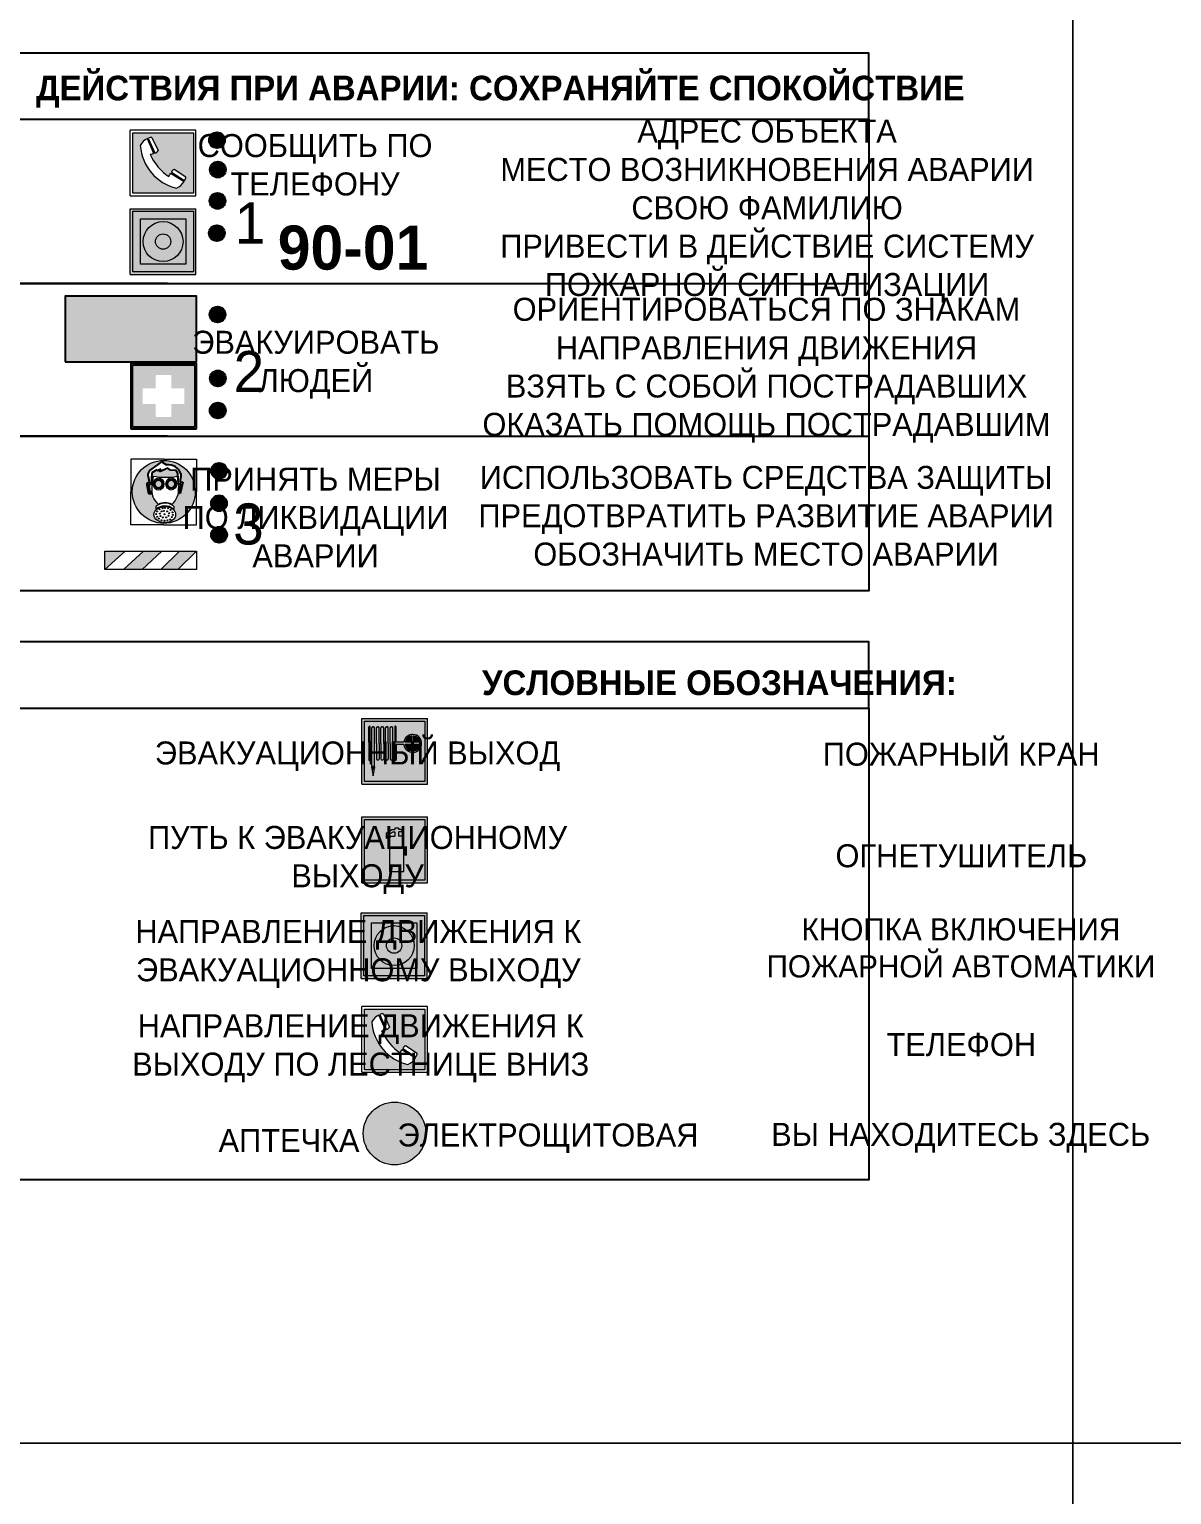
# Model space of a CAD drawing. Header units: millimetres. Extents: x 13810 to 67229, y 12374 to 21950.
# Drawn here: x 23410 to 23549, y 14934.4 to 15112.7 of the extents above; entities that cross this region are included whole.
import ezdxf

# ---------------------------------------------------------------- set-up
doc = ezdxf.new("R2010")
doc.units = ezdxf.units.MM
doc.styles.add('обычный', font='arial.ttf')

# ---------------------------------------------------------------- blocks, each defined once
blk = doc.blocks.new('A$C38D26F80')
h = blk.add_hatch(color=5)
h.dxf.hatch_style = 1
h.paths.add_polyline_path([(-8.77, -4.48, 1), (-0.19, -4.48, 1)])
h.paths.add_polyline_path([(-6.75, -3.58), (-6.75, -3.31), (-6.62, -3.22), (-6.5, -3.22), (-6.42, -3.3), (-6.39, -3.28), (-6.59, -2.23), (-6.59, -2.01), (-6.38, -1.58), (-4.76, -0.4), (-4.13, -0.79, -0.362848), (-2.1, -2.1, -0.201049), (-2.17, -2.48, 0.085434), (-2.26, -3.13), (-1.9, -3.16), (-2.25, -4.7), (-2.4, -4.59), (-2.43, -4.34), (-2.36, -4.34), (-2.14, -3.34), (-2.47, -3.42), (-2.58, -1.95), (-2.77, -1.58), (-3.58, -1.52), (-3.92, -1.26), (-5.05, -1.73), (-4.87, -1.39), (-5.41, -1.6), (-5.41, -1.46), (-6.13, -1.87), (-6.18, -3.5), (-6.56, -3.47), (-6.37, -4.59), (-6.16, -4.43), (-6.16, -4.66), (-6.36, -4.79), (-6.37, -4.8), (-6.51, -4.76)], flags=16)
h.paths.add_polyline_path([(-6.51, -4.76), (-6.36, -4.79), (-6.37, -4.8)], flags=0)
h.paths.add_polyline_path([(-5.92, -2.34, 0.089508), (-2.67, -2.35), (-2.48, -3.88, -0.268602), (-3.4, -6.18, 0.262449), (-5.2, -6.18, -0.268602), (-6.11, -3.88)], flags=16)
edge = h.paths.add_edge_path(flags=16)
edge.add_ellipse((-5.19, -3.41), major_axis=(0, 0.842), ratio=0.848992, start_angle=0, end_angle=360)
edge = h.paths.add_edge_path(flags=0)
edge.add_ellipse((-5.19, -3.39), major_axis=(0, 0.665), ratio=0.853798, start_angle=0, end_angle=360)
edge = h.paths.add_edge_path(flags=0)
edge.add_ellipse((-5.19, -3.4), major_axis=(0, 0.528), ratio=0.864094, start_angle=0, end_angle=360)
edge = h.paths.add_edge_path(flags=16)
edge.add_ellipse((-3.47, -3.4), major_axis=(0, 0.842), ratio=0.848992, start_angle=0, end_angle=360)
h.paths.add_polyline_path([(-3.13, -6.45), (-3.13, -6.84, 0.383174), (-5.57, -6.85), (-5.57, -6.49, -0.369952)], flags=16)
edge = h.paths.add_edge_path(flags=0)
edge.add_ellipse((-3.47, -3.39), major_axis=(0, 0.665), ratio=0.853798, start_angle=0, end_angle=360)
edge = h.paths.add_edge_path(flags=0)
edge.add_ellipse((-3.47, -3.4), major_axis=(0, 0.528), ratio=0.864094, start_angle=0, end_angle=360)
edge = h.paths.add_edge_path(flags=16)
edge.add_ellipse((-4.34, -7.57), major_axis=(-1.48, 0), ratio=0.744955, start_angle=0, end_angle=360)
h.paths.add_polyline_path([(-5.01, -6.85, -1), (-5.15, -6.85, -1)], flags=0)
h.paths.add_polyline_path([(-5.33, -7.14, -1), (-5.47, -7.14, -1)], flags=0)
h.paths.add_polyline_path([(-4.61, -6.71, -1), (-4.74, -6.71, -1)], flags=16)
h.paths.add_polyline_path([(-5.43, -7.51, -1), (-5.57, -7.51, -1)], flags=0)
h.paths.add_polyline_path([(-4.26, -6.67, -1), (-4.4, -6.67, -1)], flags=16)
h.paths.add_polyline_path([(-4.74, -7.14, -1), (-4.88, -7.14, -1)], flags=0)
h.paths.add_polyline_path([(-4.93, -7.43, -1), (-5.07, -7.43, -1)], flags=0)
h.paths.add_polyline_path([(-4.41, -7.07, -1), (-4.54, -7.07, -1)], flags=0)
h.paths.add_polyline_path([(-5.33, -7.87, -1), (-5.46, -7.87, -1)], flags=0)
h.paths.add_polyline_path([(-3.8, -6.71, -1), (-3.94, -6.71, -1)], flags=16)
h.paths.add_polyline_path([(-4.85, -7.78, -1), (-4.98, -7.78, -1)], flags=0)
h.paths.add_polyline_path([(-3.96, -7.14, -1), (-4.1, -7.14, -1)], flags=0)
h.paths.add_polyline_path([(-4.33, -7.53, -1), (-4.47, -7.53, -1)], flags=0)
h.paths.add_polyline_path([(-5.09, -8.12, -1), (-5.23, -8.12, -1)], flags=0)
h.paths.add_polyline_path([(-3.5, -6.94, -1), (-3.64, -6.94, -1)], flags=0)
h.paths.add_polyline_path([(-4.54, -7.97, -1), (-4.68, -7.97, -1)], flags=0)
h.paths.add_polyline_path([(-3.66, -7.39, -1), (-3.8, -7.39, -1)], flags=0)
h.paths.add_polyline_path([(-4.73, -8.35, -1), (-4.86, -8.35, -1)], flags=0)
h.paths.add_polyline_path([(-4.09, -7.96, -1), (-4.23, -7.96, -1)], flags=0)
h.paths.add_polyline_path([(-3.77, -7.74, -1), (-3.91, -7.74, -1)], flags=0)
h.paths.add_polyline_path([(-3.22, -7.27, -1), (-3.35, -7.27, -1)], flags=0)
h.paths.add_polyline_path([(-4.34, -8.4, -1), (-4.47, -8.4, -1)], flags=0)
h.paths.add_polyline_path([(-3.16, -7.61, -1), (-3.3, -7.61, -1)], flags=0)
h.paths.add_polyline_path([(-3.9, -8.35, -1), (-4.04, -8.35, -1)], flags=0)
h.paths.add_polyline_path([(-3.32, -7.91, -1), (-3.46, -7.91, -1)], flags=0)
h.paths.add_polyline_path([(-3.55, -8.23, -1), (-3.69, -8.23, -1)], flags=0)
at = {"color": 5, "lineweight": 5}
for p, q in [((-4.48, 0), (-8.96, 0)), ((-8.96, 0), (-8.96, -4.48)), ((-4.48, 0), (0, 0)), ((0, 0), (0, -4.48)), ((-6.59, -2.01), (-6.38, -1.58)), ((-6.38, -1.58), (-4.76, -0.4)), ((-6.13, -1.87), (-6.18, -3.5)), ((-5.41, -1.46), (-6.13, -1.87)), ((-4.87, -1.39), (-5.41, -1.6)), ((-5.41, -1.6), (-5.41, -1.46)), ((-3.92, -1.26), (-5.05, -1.73)), ((-5.05, -1.73), (-4.87, -1.39)), ((-4.76, -0.4), (-4.13, -0.79)), ((-3.58, -1.52), (-3.92, -1.26)), ((-2.77, -1.58), (-3.58, -1.52)), ((-2.58, -1.95), (-2.77, -1.58)), ((-2.47, -3.42), (-2.58, -1.95)), ((-6.75, -3.31), (-6.62, -3.22)), ((-6.75, -3.58), (-6.75, -3.31)), ((-6.51, -4.76), (-6.75, -3.58)), ((-6.62, -3.22), (-6.5, -3.22)), ((-6.59, -2.23), (-6.59, -2.01)), ((-6.39, -3.28), (-6.59, -2.23)), ((-6.18, -3.5), (-6.56, -3.47)), ((-6.56, -3.47), (-6.37, -4.59)), ((-6.5, -3.22), (-6.42, -3.3)), ((-6.42, -3.3), (-6.39, -3.28)), ((-5.92, -2.34), (-6.11, -3.88)), ((-2.67, -2.34), (-2.48, -3.88)), ((-2.14, -3.34), (-2.47, -3.42)), ((-2.36, -4.34), (-2.14, -3.34)), ((-1.9, -3.16), (-2.26, -3.13)), ((-2.25, -4.7), (-1.9, -3.16)), ((-8.96, -8.96), (-8.96, -4.48)), ((-6.37, -4.8), (-6.51, -4.76)), ((-6.37, -4.59), (-6.16, -4.43)), ((-6.16, -4.66), (-6.37, -4.8)), ((-6.16, -4.43), (-6.16, -4.66)), ((-2.43, -4.34), (-2.4, -4.59)), ((-2.43, -4.34), (-2.36, -4.34)), ((-2.4, -4.59), (-2.25, -4.7)), ((0, -8.96), (0, -4.48)), ((-5.57, -6.49), (-5.57, -6.85)), ((-3.13, -6.45), (-3.13, -6.84)), ((-4.48, -8.96), (-8.96, -8.96)), ((-4.48, -8.96), (0, -8.96))]:
    blk.add_line(p, q, dxfattribs=at)
at = {"color": 5}
for p, q in [((-6.59, -2.01), (-6.38, -1.58)), ((-6.38, -1.58), (-4.76, -0.4)), ((-6.13, -1.87), (-6.18, -3.5)), ((-5.41, -1.46), (-6.13, -1.87)), ((-4.87, -1.39), (-5.41, -1.6)), ((-5.41, -1.6), (-5.41, -1.46)), ((-3.92, -1.26), (-5.05, -1.73)), ((-5.05, -1.73), (-4.87, -1.39)), ((-4.76, -0.4), (-4.13, -0.79)), ((-3.58, -1.52), (-3.92, -1.26)), ((-2.77, -1.58), (-3.58, -1.52)), ((-2.58, -1.95), (-2.77, -1.58)), ((-2.47, -3.42), (-2.58, -1.95)), ((-6.75, -3.31), (-6.62, -3.22)), ((-6.75, -3.58), (-6.75, -3.31)), ((-6.51, -4.76), (-6.75, -3.58)), ((-6.62, -3.22), (-6.5, -3.22)), ((-6.59, -2.23), (-6.59, -2.01)), ((-6.39, -3.28), (-6.59, -2.23)), ((-6.18, -3.5), (-6.56, -3.47)), ((-6.56, -3.47), (-6.37, -4.59)), ((-6.5, -3.22), (-6.42, -3.3)), ((-6.42, -3.3), (-6.39, -3.28)), ((-2.14, -3.34), (-2.47, -3.42)), ((-2.36, -4.34), (-2.14, -3.34)), ((-2.26, -3.13), (-1.9, -3.16)), ((-1.9, -3.16), (-2.25, -4.7)), ((-6.37, -4.8), (-6.51, -4.76)), ((-6.36, -4.79), (-6.51, -4.76)), ((-6.37, -4.59), (-6.16, -4.43)), ((-6.16, -4.66), (-6.37, -4.8)), ((-6.16, -4.66), (-6.36, -4.79)), ((-6.16, -4.43), (-6.16, -4.66)), ((-2.4, -4.59), (-2.43, -4.34)), ((-2.43, -4.34), (-2.36, -4.34)), ((-2.25, -4.7), (-2.4, -4.59))]:
    blk.add_line(p, q, dxfattribs=at)
at = {"color": 5, "lineweight": 5}
for centre, radius in [((-4.48, -4.48), 4.29), ((-5.5, -7.51), 0.0678), ((-5.4, -7.14), 0.0678), ((-5.4, -7.87), 0.0678), ((-5.08, -6.85), 0.0678), ((-5, -7.43), 0.0678), ((-4.91, -7.78), 0.0678), ((-4.81, -7.14), 0.0678), ((-4.67, -6.71), 0.0678), ((-4.61, -7.97), 0.0678), ((-4.47, -7.07), 0.0678), ((-4.4, -7.53), 0.0678), ((-4.33, -6.67), 0.0678), ((-4.16, -7.96), 0.0678), ((-4.03, -7.14), 0.0678), ((-3.87, -6.71), 0.0678), ((-3.84, -7.74), 0.0678), ((-3.73, -7.39), 0.0678), ((-3.57, -6.94), 0.0678), ((-3.39, -7.91), 0.0678), ((-3.28, -7.27), 0.0678), ((-3.23, -7.61), 0.0678), ((-5.16, -8.12), 0.0678), ((-4.79, -8.35), 0.0678), ((-4.4, -8.4), 0.0678), ((-3.97, -8.35), 0.0678), ((-3.62, -8.23), 0.0678)]:
    blk.add_circle(centre, radius, dxfattribs=at)
at = {"color": 5}
for centre, radius, start, end in [((-3.89, -2.66), 1.88, 17.387, 97.1599), ((-0.35, -3.07), 1.91, 162.2553, 181.7878), ((-2.6, -2.2), 0.511, 326.3906, 11.8614)]:
    blk.add_arc(centre, radius, start, end, dxfattribs=at)
at = {"color": 5, "lineweight": 5}
for centre, radius, start, end in [((-3.66, -4.24), 2.47, 171.573, 231.7124), ((-4.28, 6.66), 9.15, 259.6987, 280.1569), ((-4.93, -4.24), 2.47, 308.2876, 8.427), ((-0.47, -3.05), 1.79, 161.5846, 182.4584), ((-2.6, -2.2), 0.513, 326.4781, 11.7739), ((-4.3, -7.78), 1.83, 60.5889, 119.4111), ((-4.33, -7.88), 1.87, 50.358, 131.5662), ((-4.34, -8.2), 1.82, 48.4943, 132.3565)]:
    blk.add_arc(centre, radius, start, end, dxfattribs=at)
for centre, major_axis, ratio in [((-5.19, -3.41), (0, 0.842), 0.848992), ((-5.19, -3.39), (0, 0.665), 0.853798), ((-5.19, -3.4), (0, 0.528), 0.864094), ((-3.47, -3.4), (0, 0.842), 0.848992), ((-3.47, -3.39), (0, 0.665), 0.853798), ((-3.47, -3.4), (0, 0.528), 0.864094), ((-4.34, -7.57), (-1.48, 0), 0.744955)]:
    blk.add_ellipse(centre, major_axis=major_axis, ratio=ratio, dxfattribs=at)
blk = doc.blocks.new('A$C47DD6509')
at = {"lineweight": 5}
for points in [[(-8.69, 0), (-11.19, 0), (-11.19, -2.22)], [(-4.22, 0), (-6.45, 0), (-8.91, -2.22), (-6.61, -2.22)], [(0, 0), (-2.09, 0), (-4.36, -2.22), (-2.29, -2.22)]]:
    blk.add_hatch(color=242, dxfattribs=at).paths.add_polyline_path(points)
at = {"color": 242, "lineweight": 5}
for p, q in [((-11.19, -2.22), (-8.69, 0)), ((-11.19, -2.22), (-11.19, 0)), ((-11.19, 0), (-8.69, 0)), ((-11.19, 0), (0, 0)), ((-8.91, -2.22), (-6.45, 0)), ((-6.61, -2.22), (-4.22, 0)), ((-4.36, -2.22), (-2.09, 0)), ((-2.29, -2.22), (0, 0)), ((0, 0), (0, -2.22)), ((0, -2.22), (-11.19, -2.22))]:
    blk.add_line(p, q, dxfattribs=at)
blk = doc.blocks.new('A$C32E8229D')
at = {"true_color": 0xffffff}
blk.add_hatch(color=7, dxfattribs=at).paths.add_polyline_path([(0, 0), (0, -8), (16, -8), (16, 0)])
h = blk.add_hatch(color=126)
h.paths.add_polyline_path([(0.2, -0.2), (15.8, -0.2), (15.8, -7.8), (0.2, -7.8)])
h.paths.add_polyline_path([(13.49, -2.05), (12.08, -2.05), (11.37, -2.63, 0.162397), (11.29, -2.84), (11.29, -3.63), (10.35, -3.63), (10.35, -4.05), (11.68, -4.05), (11.68, -3.48), (12.26, -4.28), (11.29, -5.1), (11.29, -6.78), (11.85, -6.78), (11.85, -5.44), (12.8, -4.64), (12.8, -5.94), (14.46, -5.94), (14.46, -5.39), (13.45, -5.39), (13.45, -3.97), (12.46, -2.59), (13.15, -2.59), (13.69, -3.34), (14.18, -3)], flags=16)
h.paths.add_polyline_path([(10.74, -1.82, 1), (11.8, -1.82, 1)], flags=16)
h.paths.add_polyline_path([(9.39, -3.59), (5.99, -3.59), (6.56, -3.03), (5.91, -3.03), (5.1, -3.83), (5.91, -4.64), (6.56, -4.64), (5.99, -4.09), (9.39, -4.09)], flags=16)
h.paths.add_polyline_path([(4.29, -1.08), (1.72, -1.08), (1.72, -6.6), (4.29, -6.6)], flags=16)
at = {"color": 126}
blk.add_lwpolyline([(16, -8), (0, -8), (0, 0), (16, 0)], close=True, dxfattribs=at)
blk = doc.blocks.new('A$C18900ED3')
h = blk.add_hatch(color=126)
h.paths.add_polyline_path([(-0.18, -0.18), (-7.02, -0.18), (-7.02, -7.02), (-0.18, -7.02)])
h.paths.add_polyline_path([(-5.89, -4.46), (-5.89, -2.77), (-4.46, -2.77), (-4.46, -1.31), (-2.77, -1.31), (-2.77, -2.77), (-1.33, -2.77), (-1.33, -4.46), (-2.77, -4.46), (-2.77, -5.89), (-4.46, -5.89), (-4.46, -4.46)], flags=16)
at = {"color": 126}
for p, q in [((-7.2, 0), (-7.2, -7.2)), ((0, 0), (-7.2, 0)), ((0, -7.2), (0, 0)), ((-7.02, -7.02), (-7.02, -0.18)), ((-7.02, -0.18), (-0.18, -0.18)), ((-0.18, -0.18), (-0.18, -7.02)), ((-7.2, -7.2), (0, -7.2)), ((-0.18, -7.02), (-7.02, -7.02))]:
    blk.add_line(p, q, dxfattribs=at)
blk = doc.blocks.new('A$C456E1F9C')
at = {"lineweight": 5}
h = blk.add_hatch(color=242, dxfattribs=at)
h.paths.add_polyline_path([(0.51, -1.47), (0.51, -13.26), (12.29, -13.26), (12.29, -1.47)])
h.paths.add_polyline_path([(5.42, -4.95, -0.254479), (4.78, -5.4), (3.52, -2.53, -0.209735), (4.23, -2.4)], flags=16)
h.paths.add_polyline_path([(8.53, -8.6), (10.87, -10.17), (10.54, -10.76), (8.03, -9.13, -0.192251)], flags=16)
h.paths.add_polyline_path([(4.61, -5.49, 0.005518), (3.87, -5.72, 0.128647), (7.49, -10.01, 0.00809), (7.83, -9.33), (10.47, -10.97, -0.16736), (8.99, -12.25, -0.327862), (1.95, -3.95, -0.166952), (3.36, -2.62)], flags=16)
at = {"color": 242, "lineweight": 5}
for p, q in [((0, -13.77), (0, -0.97)), ((12.8, -0.97), (0, -0.97)), ((4.61, -5.49), (3.36, -2.62)), ((3.52, -2.53), (4.78, -5.4)), ((4.23, -2.4), (5.42, -4.95)), ((12.8, -13.77), (12.8, -0.97)), ((7.83, -9.33), (10.47, -10.97)), ((8.03, -9.13), (10.54, -10.76)), ((10.81, -10.12), (8.53, -8.6)), ((10.54, -10.76), (10.8, -10.3)), ((10.8, -10.3), (10.81, -10.12)), ((0, -13.77), (12.8, -13.77))]:
    blk.add_line(p, q, dxfattribs=at)
blk.add_lwpolyline([(0.51, -1.47), (12.29, -1.47), (12.29, -13.26), (0.51, -13.26)], close=True, dxfattribs=at)
for centre, radius, start, end in [((4.59, -5.34), 2.99, 114.2845, 152.1974), ((4.02, -3.27), 0.891, 76.3284, 123.7092), ((11.12, -3.31), 9.19, 183.9915, 256.6009), ((14.98, -39.1), 35.17, 107.1487, 108.4135), ((4.68, -4.59), 0.824, 276.9621, 334.0723), ((13.86, -0.94), 11.08, 205.5536, 234.8762), ((-13.31, 0.8), 23.44, 332.5487, 334.4027), ((8.94, -9.5), 0.989, 114.4092, 157.9388), ((7.87, -9.46), 3, 291.9291, 329.9329)]:
    blk.add_arc(centre, radius, start, end, dxfattribs=at)
blk = doc.blocks.new('A$C54414219')
at = {"true_color": 0xffffff}
h = blk.add_hatch(color=7, dxfattribs=at)
h.paths.add_polyline_path([(2.39, -9.45), (2.39, -18.3), (11.23, -18.3), (11.23, -9.45)], flags=0)
h.paths.add_polyline_path([(10.71, -13.87, -1), (2.92, -13.87, -1)], flags=0)
h.paths.add_polyline_path([(8.3, -13.87, -1), (5.33, -13.87, -1)], flags=0)
h.paths.add_polyline_path([(0.41, -7.47), (0.41, -20.27), (13.21, -20.27), (13.21, -7.47)])
h.paths.add_polyline_path([(0.92, -19.77), (12.71, -19.77), (12.71, -7.98), (0.92, -7.98)], flags=16)
h.paths.add_polyline_path([(11.23, -9.45), (11.23, -18.3), (2.39, -18.3), (2.39, -9.45)], flags=0)
at = {"lineweight": 5}
h = blk.add_hatch(color=242, dxfattribs=at)
h.paths.add_polyline_path([(12.71, -7.98), (0.92, -7.98), (0.92, -19.77), (12.71, -19.77)])
h.paths.add_polyline_path([(11.23, -18.3), (2.39, -18.3), (2.39, -9.45), (11.23, -9.45)], flags=16)
h.paths.add_polyline_path([(10.71, -13.87, -1), (2.92, -13.87, -1)], flags=0)
h.paths.add_polyline_path([(8.3, -13.87, -1), (5.33, -13.87, -1)], flags=0)
at = {"true_color": 0xffffff}
h = blk.add_hatch(color=7, dxfattribs=at)
h.paths.add_polyline_path([(2.39, -9.45), (2.39, -18.3), (11.23, -18.3), (11.23, -9.45)])
h.paths.add_polyline_path([(10.71, -13.87, -1), (2.92, -13.87, -1)], flags=16)
h.paths.add_polyline_path([(8.3, -13.87, -1), (5.33, -13.87, -1)], flags=0)
at = {"lineweight": 5}
h = blk.add_hatch(color=242, dxfattribs=at)
h.paths.add_polyline_path([(2.92, -13.87, 1), (10.71, -13.87, 1)])
h.paths.add_polyline_path([(8.3, -13.87, -1), (5.33, -13.87, -1)], flags=16)
at = {"color": 242, "lineweight": 5}
for p, q in [((0.41, -20.27), (0.41, -7.47)), ((0.41, -7.47), (13.21, -7.47)), ((0.41, -7.47), (13.21, -7.47)), ((13.21, -20.27), (13.21, -7.47)), ((0.41, -20.27), (13.21, -20.27))]:
    blk.add_line(p, q, dxfattribs=at)
for points in [[(0.92, -7.98), (12.71, -7.98), (12.71, -19.77), (0.92, -19.77)], [(2.39, -9.45), (11.23, -9.45), (11.23, -18.3), (2.39, -18.3)]]:
    blk.add_lwpolyline(points, close=True, dxfattribs=at)
for radius in [3.89, 1.49]:
    blk.add_circle((6.81, -13.87), radius, dxfattribs=at)
blk = doc.blocks.new('A$C37112FD5')
at = {"true_color": 0xf5f5ff}
h = blk.add_hatch(color=7, dxfattribs=at)
h.dxf.hatch_style = 1
h.paths.add_polyline_path([(12.8, -7.4), (0, -7.4), (0, -20.2), (12.8, -20.2)])
h.paths.add_polyline_path([(12.29, -7.91), (12.29, -19.69), (0.51, -19.69), (0.51, -7.91)], flags=16)
h.paths.add_polyline_path([(4.98, -9.04, -0.42597), (5.17, -9.22), (5.17, -12.25), (5.17, -15.29, -0.432244), (4.98, -15.47), (4.83, -15.47, -0.42597), (4.64, -15.29), (4.64, -12.25), (4.64, -9.22, -0.432244), (4.83, -9.04)], flags=0)
h.paths.add_polyline_path([(4.28, -9.22), (4.28, -12.25), (4.28, -15.29, -0.432244), (4.09, -15.47), (3.94, -15.47, -0.42597), (3.75, -15.29), (3.75, -12.25), (3.75, -9.22, -0.432244), (3.94, -9.04), (4.09, -9.04, -0.42597)], flags=0)
h.paths.add_polyline_path([(5.72, -9.04), (5.87, -9.04, -0.42597), (6.06, -9.22), (6.06, -12.25), (6.06, -15.29, -0.432244), (5.87, -15.47), (5.72, -15.47, -0.42597), (5.53, -15.29), (5.53, -12.25), (5.53, -9.22, -0.432244)], flags=0)
h.paths.add_polyline_path([(6.42, -8.9), (6.5, -8.9, -0.42597), (6.69, -9.08), (6.69, -12.03), (8.21, -12.03, -15.824349), (8.21, -12.47), (6.69, -12.47), (6.69, -15.42, -0.432244), (6.5, -15.6), (6.42, -15.6)], flags=0)
h.paths.add_polyline_path([(3.39, -9.22), (3.39, -12.25), (3.39, -15.29, -0.432244), (3.2, -15.47), (3.05, -15.47, -0.42597), (2.85, -15.29), (2.85, -12.25), (2.85, -9.22, -0.432244), (3.05, -9.04), (3.2, -9.04, -0.42597)], flags=0)
h.paths.add_polyline_path([(2.5, -9.22), (2.5, -16.71), (1.96, -16.71), (1.96, -9.22, -0.432244), (2.15, -9.04), (2.31, -9.04, -0.42597)], flags=0)
h.paths.add_polyline_path([(1.61, -8.9), (1.61, -15.6), (1.57, -15.6, -0.42597), (1.37, -15.42), (1.37, -12.03), (1.37, -9.09, -0.432244), (1.57, -8.9)], flags=0)
h.paths.add_polyline_path([(9.76, -10.81), (9.76, -12.03), (8.49, -12.03, -0.336371)], flags=0)
h.paths.add_polyline_path([(8.49, -12.47), (9.76, -12.47), (9.76, -13.7, -0.336371)], flags=0)
h.paths.add_polyline_path([(10.11, -10.81, -0.336371), (11.38, -12.03), (10.11, -12.03)], flags=0)
h.paths.add_polyline_path([(10.11, -12.47), (11.38, -12.47, -0.336371), (10.11, -13.7)], flags=0)
h.paths.add_polyline_path([(2.5, -16.84), (2.5, -17.05), (1.97, -17.05), (1.97, -16.84)], flags=0)
h.paths.add_polyline_path([(2.5, -17.24, -0.033778), (2.24, -18.6, -0.033778), (1.97, -17.24)], flags=0)
h = blk.add_hatch(color=242)
h.dxf.hatch_style = 1
h.paths.add_polyline_path([(12.29, -7.91), (0.51, -7.91), (0.51, -19.69), (12.29, -19.69)])
h.paths.add_polyline_path([(6.42, -15.6), (6.42, -8.9), (6.5, -8.9, -0.42597), (6.69, -9.08), (6.69, -12.03), (8.21, -12.03, -15.824349), (8.21, -12.47), (6.69, -12.47), (6.69, -15.42, -0.432244), (6.5, -15.6)], flags=16)
h.paths.add_polyline_path([(5.87, -15.47), (5.72, -15.47, -0.42597), (5.53, -15.29), (5.53, -12.25), (5.53, -9.22, -0.432244), (5.72, -9.04), (5.87, -9.04, -0.42597), (6.06, -9.22), (6.06, -12.25), (6.06, -15.29, -0.432244)], flags=16)
h.paths.add_polyline_path([(4.98, -15.47), (4.83, -15.47, -0.42597), (4.64, -15.29), (4.64, -12.25), (4.64, -9.22, -0.432244), (4.83, -9.04), (4.98, -9.04, -0.42597), (5.17, -9.22), (5.17, -12.25), (5.17, -15.29, -0.432244)], flags=16)
h.paths.add_polyline_path([(4.09, -15.47), (3.94, -15.47, -0.42597), (3.75, -15.29), (3.75, -12.25), (3.75, -9.22, -0.432244), (3.94, -9.04), (4.09, -9.04, -0.42597), (4.28, -9.22), (4.28, -12.25), (4.28, -15.29, -0.432244)], flags=16)
h.paths.add_polyline_path([(3.2, -15.47), (3.05, -15.47, -0.42597), (2.85, -15.29), (2.85, -12.25), (2.85, -9.22, -0.432244), (3.05, -9.04), (3.2, -9.04, -0.42597), (3.39, -9.22), (3.39, -12.25), (3.39, -15.29, -0.432244)], flags=16)
h.paths.add_polyline_path([(2.5, -17.05), (1.97, -17.05), (1.97, -16.84), (2.5, -16.84)], flags=16)
h.paths.add_polyline_path([(2.5, -17.24, -0.033778), (2.24, -18.6, -0.033778), (1.97, -17.24)], flags=16)
h.paths.add_polyline_path([(2.5, -16.71), (1.96, -16.71), (1.96, -9.22, -0.432244), (2.15, -9.04), (2.31, -9.04, -0.42597), (2.5, -9.22)], flags=16)
h.paths.add_polyline_path([(1.61, -15.6), (1.57, -15.6, -0.42597), (1.37, -15.42), (1.37, -12.03), (1.37, -9.09, -0.432244), (1.57, -8.9), (1.61, -8.9)], flags=16)
h.paths.add_polyline_path([(8.49, -12.47), (9.76, -12.47), (9.76, -13.7, -0.336371)], flags=0)
h.paths.add_polyline_path([(10.11, -13.7), (10.11, -12.47), (11.38, -12.47, -0.336371)], flags=0)
h.paths.add_polyline_path([(8.49, -12.03, -0.336371), (9.76, -10.81), (9.76, -12.03)], flags=0)
h.paths.add_polyline_path([(10.11, -12.03), (10.11, -10.81, -0.336371), (11.38, -12.03)], flags=0)
h = blk.add_hatch(color=7, dxfattribs=at)
h.dxf.hatch_style = 1
h.paths.add_polyline_path([(1.61, -8.9), (1.57, -8.9, 0.432244), (1.37, -9.09), (1.37, -12.03), (1.37, -15.42, 0.42597), (1.57, -15.6), (1.61, -15.6)])
h.paths.add_polyline_path([(2.5, -9.22, 0.42597), (2.31, -9.04), (2.15, -9.04, 0.432244), (1.96, -9.22), (1.96, -16.71), (2.5, -16.71)])
h.paths.add_polyline_path([(2.5, -16.84), (1.97, -16.84), (1.97, -17.05), (2.5, -17.05)])
h.paths.add_polyline_path([(2.5, -17.24), (1.97, -17.24, 0.033778), (2.24, -18.6, 0.033778)])
h.paths.add_polyline_path([(3.39, -12.25), (3.39, -9.22, 0.42597), (3.2, -9.04), (3.05, -9.04, 0.432244), (2.85, -9.22), (2.85, -12.25), (2.85, -15.29, 0.42597), (3.05, -15.47), (3.2, -15.47, 0.432244), (3.39, -15.29)])
h.paths.add_polyline_path([(4.28, -12.25), (4.28, -9.22, 0.42597), (4.09, -9.04), (3.94, -9.04, 0.432244), (3.75, -9.22), (3.75, -12.25), (3.75, -15.29, 0.42597), (3.94, -15.47), (4.09, -15.47, 0.432244), (4.28, -15.29)])
h.paths.add_polyline_path([(5.17, -12.25), (5.17, -9.22, 0.42597), (4.98, -9.04), (4.83, -9.04, 0.432244), (4.64, -9.22), (4.64, -12.25), (4.64, -15.29, 0.42597), (4.83, -15.47), (4.98, -15.47, 0.432244), (5.17, -15.29)])
h.paths.add_polyline_path([(6.06, -12.25), (6.06, -9.22, 0.42597), (5.87, -9.04), (5.72, -9.04, 0.432244), (5.53, -9.22), (5.53, -12.25), (5.53, -15.29, 0.42597), (5.72, -15.47), (5.87, -15.47, 0.432244), (6.06, -15.29)])
h.paths.add_polyline_path([(6.69, -12.47), (8.21, -12.47, 15.824349), (8.21, -12.03), (6.69, -12.03), (6.69, -9.08, 0.42597), (6.5, -8.9), (6.42, -8.9), (6.42, -15.6), (6.5, -15.6, 0.432244), (6.69, -15.42)])
h.paths.add_polyline_path([(8.49, -12.47), (9.76, -12.47), (9.76, -13.7, -0.336371)], flags=16)
h.paths.add_polyline_path([(8.49, -12.03, -0.336371), (9.76, -10.81), (9.76, -12.03)], flags=16)
h.paths.add_polyline_path([(10.11, -12.47), (11.38, -12.47, -0.336371), (10.11, -13.7)], flags=16)
h.paths.add_polyline_path([(10.11, -12.03), (10.11, -10.81, -0.336371), (11.38, -12.03)], flags=16)
h = blk.add_hatch(color=242)
h.dxf.hatch_style = 1
h.paths.add_polyline_path([(9.76, -10.81, 0.336371), (8.49, -12.03), (9.76, -12.03)])
h.paths.add_polyline_path([(10.11, -10.81), (10.11, -12.03), (11.38, -12.03, 0.336371)])
h.paths.add_polyline_path([(11.38, -12.47), (10.11, -12.47), (10.11, -13.7, 0.336371)])
h.paths.add_polyline_path([(9.76, -12.47), (8.49, -12.47, 0.336371), (9.76, -13.7)])
at = {"color": 242, "lineweight": 5}
for p, q in [((0, -20.2), (0, -7.4)), ((0, -7.4), (12.8, -7.4)), ((12.8, -20.2), (12.8, -7.4)), ((1.37, -12.03), (1.37, -9.08)), ((1.57, -8.9), (1.61, -8.9)), ((1.61, -8.9), (1.61, -15.6)), ((1.96, -16.71), (1.96, -9.22)), ((2.15, -9.04), (2.31, -9.04)), ((2.5, -16.71), (2.5, -9.22)), ((2.85, -12.25), (2.85, -9.22)), ((3.05, -9.04), (3.2, -9.04)), ((3.39, -12.25), (3.39, -9.22)), ((3.75, -12.25), (3.75, -9.22)), ((3.94, -9.04), (4.09, -9.04)), ((4.28, -12.25), (4.28, -9.22)), ((4.64, -12.25), (4.64, -9.22)), ((4.83, -9.04), (4.98, -9.04)), ((5.17, -12.25), (5.17, -9.22)), ((5.53, -12.25), (5.53, -9.22)), ((5.72, -9.04), (5.87, -9.04)), ((6.06, -12.25), (6.06, -9.22)), ((6.42, -8.9), (6.42, -15.6)), ((6.5, -8.9), (6.42, -8.9)), ((6.69, -12.03), (6.69, -9.08)), ((9.76, -10.81), (9.76, -12.03)), ((10.11, -10.81), (10.11, -12.03)), ((1.37, -12.03), (1.37, -15.42)), ((2.85, -12.25), (2.85, -15.29)), ((3.39, -12.25), (3.39, -15.29)), ((3.75, -12.25), (3.75, -15.29)), ((4.28, -12.25), (4.28, -15.29)), ((4.64, -12.25), (4.64, -15.29)), ((5.17, -12.25), (5.17, -15.29)), ((5.53, -12.25), (5.53, -15.29)), ((6.06, -12.25), (6.06, -15.29)), ((8.21, -12.03), (6.69, -12.03)), ((8.21, -12.47), (6.69, -12.47)), ((6.69, -12.47), (6.69, -15.42)), ((9.76, -12.03), (8.49, -12.03)), ((9.76, -12.47), (8.49, -12.47)), ((9.76, -12.47), (9.76, -13.7)), ((11.38, -12.03), (10.11, -12.03)), ((11.38, -12.47), (10.11, -12.47)), ((10.11, -12.47), (10.11, -13.7)), ((1.57, -15.6), (1.61, -15.6)), ((1.96, -16.71), (2.5, -16.71)), ((1.97, -16.84), (2.5, -16.84)), ((1.97, -17.05), (1.97, -16.84)), ((2.5, -17.05), (1.97, -17.05)), ((2.5, -16.84), (2.5, -17.05)), ((3.05, -15.47), (3.2, -15.47)), ((3.94, -15.47), (4.09, -15.47)), ((4.83, -15.47), (4.98, -15.47)), ((5.72, -15.47), (5.87, -15.47)), ((6.42, -15.6), (6.5, -15.6)), ((1.97, -17.24), (2.5, -17.24)), ((0, -20.2), (12.8, -20.2))]:
    blk.add_line(p, q, dxfattribs=at)
blk.add_lwpolyline([(0.51, -7.91), (12.29, -7.91), (12.29, -19.69), (0.51, -19.69)], close=True, dxfattribs=at)
for centre, radius, start, end in [((1.56, -9.09), 0.182, 87.1027, 180.6071), ((2.15, -9.22), 0.182, 87.1027, 180.6071), ((2.32, -9.22), 0.182, 359.3929, 92.8973), ((3.04, -9.22), 0.182, 87.1027, 180.6071), ((3.21, -9.22), 0.182, 359.3929, 92.8973), ((3.93, -9.22), 0.182, 87.1027, 180.6071), ((4.1, -9.22), 0.182, 359.3929, 92.8973), ((4.82, -9.22), 0.182, 87.1027, 180.6071), ((4.99, -9.22), 0.182, 359.3929, 92.8973), ((5.71, -9.22), 0.182, 87.1027, 180.6071), ((5.88, -9.22), 0.182, 359.3929, 92.8973), ((6.51, -9.09), 0.182, 359.3929, 92.8973), ((9.93, -12.25), 1.74, 187.2319, 172.7681), ((9.93, -12.25), 1.46, 96.9927, 171.3585), ((9.93, -12.25), 1.46, 8.6415, 83.0073), ((9.93, -12.25), 1.46, 188.6415, 263.0073), ((9.93, -12.25), 1.46, 276.9927, 351.3585), ((1.56, -15.42), 0.182, 179.3929, 272.8973), ((3.04, -15.29), 0.182, 179.3929, 272.8973), ((3.21, -15.29), 0.182, 267.1027, 0.6071), ((3.93, -15.29), 0.182, 179.3929, 272.8973), ((4.1, -15.29), 0.182, 267.1027, 0.6071), ((4.82, -15.29), 0.182, 179.3929, 272.8973), ((4.99, -15.29), 0.182, 267.1027, 0.6071), ((5.71, -15.29), 0.182, 179.3929, 272.8973), ((5.88, -15.29), 0.182, 267.1027, 0.6071), ((6.51, -15.42), 0.182, 267.1027, 0.6071), ((12.17, -15.98), 10.27, 187.041, 194.7793), ((-7.7, -15.98), 10.27, 345.2207, 352.959)]:
    blk.add_arc(centre, radius, start, end, dxfattribs=at)
blk = doc.blocks.new('A$C7B8C2D5B')
at = {"lineweight": 0}
h = blk.add_hatch(color=5, dxfattribs=at)
h.dxf.hatch_style = 1
h.paths.add_polyline_path([(1.397, -3.024, 1), (-2.112, -3.024, 1)])
at = {"color": 5, "lineweight": 0}
blk.add_circle((-0.358, -3.024), 1.755, dxfattribs=at)
blk = doc.blocks.new('A$C3AD82952')
at = {"true_color": 0xf5f5ff}
h = blk.add_hatch(color=7, dxfattribs=at)
h.dxf.hatch_style = 1
h.paths.add_polyline_path([(8.21, 8.73, 0.414214), (7.89, 9.05), (7.22, 9.05), (7.22, 9.92), (7.59, 9.92, 1), (7.57, 10.36), (7.22, 10.36), (7.22, 10.6), (6.43, 10.6), (6.43, 10.36), (6.01, 10.36), (4.74, 9.59), (4.74, 8.69), (4.98, 8.73), (4.98, 9.26), (6.12, 9.91), (6.43, 9.91), (6.43, 9.05), (5.76, 9.05, 0.414214), (5.44, 8.73), (5.44, 2.2), (8.21, 2.2)], flags=0)
h.paths.add_polyline_path([(12.8, 12.8), (0, 12.8), (0, 0), (12.8, 0)])
h.paths.add_polyline_path([(0.51, 12.29), (12.29, 12.29), (12.29, 0.51), (0.51, 0.51)], flags=16)
h.paths.add_polyline_path([(4.74, 9.59), (6.01, 10.36), (6.43, 10.36), (6.43, 10.6), (7.22, 10.6), (7.22, 10.36), (7.59, 10.36, -0.94586), (7.59, 9.92), (7.22, 9.92), (7.22, 9.05), (7.89, 9.05, -0.414214), (8.21, 8.73), (8.21, 2.2), (5.44, 2.2), (5.44, 8.73, -0.414214), (5.76, 9.05), (6.43, 9.05), (6.43, 9.91), (6.12, 9.91), (4.98, 9.26), (4.98, 8.73), (4.74, 8.69)], flags=0)
h = blk.add_hatch(color=242)
h.dxf.hatch_style = 1
h.paths.add_polyline_path([(12.29, 12.29), (0.51, 12.29), (0.51, 0.51), (12.29, 0.51)])
h.paths.add_polyline_path([(4.74, 8.69), (4.74, 9.59), (6.01, 10.36), (6.43, 10.36), (6.43, 10.6), (7.22, 10.6), (7.22, 10.36), (7.59, 10.36, -0.94586), (7.59, 9.92), (7.22, 9.92), (7.22, 9.05), (7.89, 9.05, -0.414214), (8.21, 8.73), (8.21, 2.2), (5.44, 2.2), (5.44, 8.73, -0.414214), (5.76, 9.05), (6.43, 9.05), (6.43, 9.91), (6.12, 9.91), (4.98, 9.26), (4.98, 8.73)], flags=16)
h = blk.add_hatch(color=7, dxfattribs=at)
h.dxf.hatch_style = 1
h.paths.add_polyline_path([(8.21, 8.73, 0.414214), (7.89, 9.05), (7.22, 9.05), (7.22, 9.92), (7.59, 9.92, 1), (7.57, 10.36), (7.22, 10.36), (7.22, 10.6), (6.43, 10.6), (6.43, 10.36), (6.01, 10.36), (4.74, 9.59), (4.74, 8.69), (4.98, 8.73), (4.98, 9.26), (6.12, 9.91), (6.43, 9.91), (6.43, 9.05), (5.76, 9.05, 0.414214), (5.44, 8.73), (5.44, 2.2), (8.21, 2.2)])
at = {"color": 242, "lineweight": 5}
for p, q in [((0, 0), (0, 12.8)), ((0, 12.8), (12.8, 12.8)), ((12.8, 0), (12.8, 12.8)), ((6.01, 10.36), (4.74, 9.59)), ((4.74, 9.59), (4.74, 8.69)), ((4.74, 8.69), (4.98, 8.73)), ((4.98, 9.26), (6.12, 9.91)), ((4.98, 8.73), (4.98, 9.26)), ((5.44, 2.2), (5.44, 8.73)), ((5.76, 9.05), (6.43, 9.05)), ((6.01, 10.36), (6.43, 10.36)), ((6.12, 9.91), (6.43, 9.91)), ((7.22, 10.6), (6.43, 10.6)), ((6.43, 10.6), (6.43, 10.36)), ((6.43, 9.91), (6.43, 9.05)), ((7.22, 10.36), (7.22, 10.6)), ((7.59, 10.36), (7.22, 10.36)), ((7.22, 9.05), (7.22, 9.92)), ((7.59, 9.92), (7.22, 9.92)), ((7.89, 9.05), (7.22, 9.05)), ((8.21, 2.2), (8.21, 8.73)), ((0, 0), (12.8, 0)), ((5.44, 2.2), (8.21, 2.2))]:
    blk.add_line(p, q, dxfattribs=at)
blk.add_lwpolyline([(0.51, 12.29), (12.29, 12.29), (12.29, 0.51), (0.51, 0.51)], close=True, dxfattribs=at)
for centre, radius, start, end in [((5.76, 8.73), 0.32, 90, 180), ((7.58, 10.14), 0.223, 273.1875, 86.8125), ((7.89, 8.73), 0.32, 0, 90)]:
    blk.add_arc(centre, radius, start, end, dxfattribs=at)

msp = doc.modelspace()

# ---------------------------------------------------------------- hatches: boundary and pattern name
at = {"lineweight": 0}
h = msp.add_hatch(color=256, dxfattribs=at)
h.dxf.hatch_style = 1
h.paths.add_polyline_path([(23431.9, 15099.2, 1), (23433.83, 15099.2, 1)])
h = msp.add_hatch(color=256, dxfattribs=at)
h.dxf.hatch_style = 1
h.paths.add_polyline_path([(23432, 15095.62, 1), (23433.93, 15095.62, 1)])
h = msp.add_hatch(color=256, dxfattribs=at)
h.dxf.hatch_style = 1
h.paths.add_polyline_path([(23431.96, 15091.81, 1), (23433.89, 15091.81, 1)])
h = msp.add_hatch(color=256, dxfattribs=at)
h.dxf.hatch_style = 1
h.paths.add_polyline_path([(23431.88, 15087.88, 1), (23433.81, 15087.88, 1)])
h = msp.add_hatch(color=256, dxfattribs=at)
h.dxf.hatch_style = 1
h.paths.add_polyline_path([(23431.96, 15077.99, 1), (23433.9, 15077.99, 1)])
h = msp.add_hatch(color=256, dxfattribs=at)
h.dxf.hatch_style = 1
h.paths.add_polyline_path([(23432, 15070.21, 1), (23433.94, 15070.21, 1)])
h = msp.add_hatch(color=256, dxfattribs=at)
h.dxf.hatch_style = 1
h.paths.add_polyline_path([(23432, 15066.31, 1), (23433.93, 15066.31, 1)])
h = msp.add_hatch(color=256, dxfattribs=at)
h.dxf.hatch_style = 1
h.paths.add_polyline_path([(23432.15, 15058.96, 1), (23434.09, 15058.96, 1)])
h = msp.add_hatch(color=256, dxfattribs=at)
h.dxf.hatch_style = 1
h.paths.add_polyline_path([(23432.15, 15055.01, 1), (23434.08, 15055.01, 1)])
h = msp.add_hatch(color=256, dxfattribs=at)
h.dxf.hatch_style = 1
h.paths.add_polyline_path([(23432.15, 15051.18, 1), (23434.08, 15051.18, 1)])

# ---------------------------------------------------------------- linework, layer by layer
at = {"color": 126, "lineweight": 0, "true_color": 0x008754}
for points in [[(22937.02, 15335.63), (23537.02, 15335.63), (23537.02, 14940.63), (22937.02, 14940.63)], [(23537.02, 15335.63), (24137.02, 15335.63), (24137.02, 14940.63), (23537.02, 14940.63)], [(22937.02, 14940.63), (23537.02, 14940.63), (23537.02, 14545.63), (22937.02, 14545.63)], [(23537.02, 14940.63), (24137.02, 14940.63), (24137.02, 14545.63), (23537.02, 14545.63)]]:
    msp.add_lwpolyline(points, close=True, dxfattribs=at)
for points in [[(23368.42, 15101.74), (23512.18, 15101.74), (23512.18, 15109.79), (23368.42, 15109.79)], [(23368.42, 15101.74), (23512.18, 15101.74), (23512.18, 15044.34), (23368.42, 15044.34)], [(23368.42, 15030.09), (23512.18, 15030.09), (23512.18, 15038.14), (23368.42, 15038.14)], [(23368.42, 15030.09), (23512.18, 15030.09), (23512.18, 14972.69), (23368.42, 14972.69)]]:
    msp.add_lwpolyline(points, close=True)
for points in [[(23426.83, 15081.74), (23368.42, 15081.74), (23512.18, 15081.74)], [(23426.83, 15063.17), (23368.42, 15063.17), (23512.18, 15063.17)]]:
    msp.add_lwpolyline(points)
for centre in [(23432.86, 15099.2), (23432.97, 15095.62), (23432.93, 15091.81), (23432.84, 15087.88), (23432.93, 15077.99), (23432.97, 15070.21), (23432.96, 15066.31), (23433.12, 15058.96), (23433.11, 15055.01), (23433.12, 15051.18)]:
    msp.add_circle(centre, 0.966)

# ---------------------------------------------------------------- block references
for name, p, xscale, yscale, zscale in [('A$C456E1F9C', (23422.31, 15101.02), 0.625, 0.625, 0.625), ('A$C54414219', (23422.05, 15095.53), 0.625, 0.625, 0.625), ('A$C18900ED3', (23430.37, 15072.07), 1.111111111007631, 1.111111111007631, 1.111111111007631), ('A$C38D26F80', (23430.39, 15060.4), 0.8928571427240968, 0.8928571427240968, 0.8928571427240968), ('A$C37112FD5', (23450.48, 15033.45), 0.6249984004534781, 0.6249984004534781, 0.6249984004534781), ('A$C3AD82952', (23450.48, 15008.84), 0.625, 0.625, 0.625), ('A$C54414219', (23450.17, 15009.85), 0.625, 0.625, 0.625), ('A$C456E1F9C', (23450.48, 14994.37), 0.625, 0.625, 0.625), ('A$C7B8C2D5B', (23455.26, 14984.91), 2.177419353276491, 2.177419353276491, 2.177419353276491)]:
    msp.add_blockref(name, p, dxfattribs=dict(xscale=xscale, yscale=yscale, zscale=zscale))
at = {"xscale": -1}
msp.add_blockref('A$C32E8229D', (23430.37, 15080.21), dxfattribs=at)
at = {"color": 242, "true_color": 0xc1121c}
msp.add_blockref('A$C47DD6509', (23430.39, 15049.18), dxfattribs=at)

# ---------------------------------------------------------------- texts
at = {"lineweight": 0, "attachment_point": 5, "style": 'обычный'}
for s, insert, char_height, width in [('{\\fProxima Nova Rg|b1|i0|c204|p2;ДЕЙСТВИЯ ПРИ АВАРИИ: СОХРАНЯЙТЕ СПОКОЙСТВИЕ\\H1.6644x; }', (23467.36, 15105.11), 3, 175.1736), ('\\pi-8.4,l8.4,t8.4;{\\fProxima Nova Rg|b0|i0|c204|p2;АДРЕС ОБЪЕКТА\\PМЕСТО ВОЗНИКНОВЕНИЯ АВАРИИ\\PСВОЮ ФАМИЛИЮ\\PПРИВЕСТИ В ДЕЙСТВИЕ СИСТЕМУ \\PПОЖАРНОЙ СИГНАЛИЗАЦИИ}', (23499.81, 15090.57), 2.8, 126.6484), ('{\\fProxima Nova Rg|b0|i0|c204|p2;СООБЩИТЬ ПО \\PТЕЛЕФОНУ}', (23444.8, 15096.19), 2.8, 126.6484), ('{\\fProxima Nova Rg|b0|i0|c204|p2;1\\H1.1667x; }', (23436.9, 15089.12), 5, 126.6484), ('{\\fProxima Nova Rg|b1|i0|c204|p2;\\H1.0714x;90-01\\fProxima Nova Rg|b0|i0|c204|p2;\\H0.93331x; \\H1.3449x; }', (23449.42, 15086.09), 5, 126.6484), ('\\pi-8.4,l8.4,t8.4;{\\fProxima Nova Rg|b0|i0|c204|p2;ОРИЕНТИРОВАТЬСЯ ПО ЗНАКАМ \\PНАПРАВЛЕНИЯ ДВИЖЕНИЯ\\PВЗЯТЬ С СОБОЙ ПОСТРАДАВШИХ\\PОКАЗАТЬ ПОМОЩЬ ПОСТРАДАВШИМ}', (23499.74, 15071.21), 2.8, 126.6484), ('{\\fProxima Nova Rg|b0|i0|c204|p2;ЭВАКУИРОВАТЬ \\PЛЮДЕЙ}', (23444.9, 15071.87), 2.8, 126.6484), ('{\\fProxima Nova Rg|b0|i0|c204|p2;2\\H1.1967x; }', (23436.75, 15071.04), 5, 126.6484), ('{\\fProxima Nova Rg|b0|i0|c204|p2;ПРИНЯТЬ МЕРЫ \\PПО ЛИКВИДАЦИИ \\PАВАРИИ}', (23444.86, 15053.29), 2.8, 126.6484), ('\\pi-8.4,l8.4,t8.4;{\\fProxima Nova Rg|b0|i0|c204|p2;ИСПОЛЬЗОВАТЬ СРЕДСТВА ЗАЩИТЫ \\PПРЕДОТВРАТИТЬ РАЗВИТИЕ АВАРИИ\\PОБОЗНАЧИТЬ МЕСТО АВАРИИ}', (23499.69, 15053.48), 2.8, 126.6484), ('{\\fProxima Nova Rg|b0|i0|c204|p2;3\\H1.1967x; }', (23436.69, 15052.46), 5, 126.6484), ('{\\fProxima Nova Rg|b1|i0|c204|p2;УСЛОВНЫЕ ОБОЗНАЧЕНИЯ:\\H1.1997x; }', (23494, 15033.15), 3, 175.1736), ('\\pi-8.4,l8.4,t8.4;{\\fProxima Nova Rg|b0|i0|c204|p2;ЭВАКУАЦИОННЫЙ ВЫХОД\\H1.6404x; }', (23449.97, 15024.22), 2.8, 126.6484), ('\\pi-8.4,l8.4,t8.4;{\\fProxima Nova Rg|b0|i0|c204|p2;ПОЖАРНЫЙ КРАН\\H1.6404x; }', (23523.43, 15024.46), 2.8, 126.6484), ('\\pi-8.4,l8.4,t8.4;{\\fProxima Nova Rg|b0|i0|c204|p2;ПУТЬ К ЭВАКУАЦИОННОМУ \\PВЫХОДУ }', (23449.98, 15011.61), 2.8, 126.6484), ('\\pi-8.4,l8.4,t8.4;{\\fProxima Nova Rg|b0|i0|c204|p2;ОГНЕТУШИТЕЛЬ\\H1.1997x; }', (23523.45, 15012.1), 2.8, 126.6484), ('\\pi-8.4,l8.4,t8.4;{\\fProxima Nova Rg|b0|i0|c204|p2;НАПРАВЛЕНИЕ ДВИЖЕНИЯ К \\PЭВАКУАЦИОННОМУ ВЫХОДУ}', (23450.07, 15000.17), 2.8, 126.6484), ('\\pi-8.1,l8.1,t8.1;{\\fProxima Nova Rg|b0|i0|c204|p2;КНОПКА ВКЛЮЧЕНИЯ\\PПОЖАРНОЙ АВТОМАТИКИ}', (23523.4, 15000.89), 2.7, 126.6484), ('\\pi-8.4,l8.4,t8.4;{\\fProxima Nova Rg|b0|i0|c204|p2;НАПРАВЛЕНИЕ ДВИЖЕНИЯ К \\PВЫХОДУ ПО ЛЕСТНИЦЕ ВНИЗ}', (23450.36, 14988.69), 2.8, 126.6484), ('\\pi-8.4,l8.4,t8.4;{\\fProxima Nova Rg|b0|i0|c204|p2;ТЕЛЕФОН\\H1.1997x; }', (23523.44, 14989.13), 2.8, 126.6484), ('\\pi-8.4,l8.4,t8.4;{\\fProxima Nova Rg|b0|i0|c204|p2;АПТЕЧКА\\H1.1667x; }', (23441.63, 14977.47), 2.8, 126.6484), ('\\pi-8.4,l8.4,t8.4;{\\fProxima Nova Rg|b0|i0|c204|p2;ЭЛЕКТРОЩИТОВАЯ\\H1.1997x; }', (23473.15, 14977.73), 2.8, 126.6484), ('\\pi-8.4,l8.4,t8.4;{\\fProxima Nova Rg|b0|i0|c204|p2;ВЫ НАХОДИТЕСЬ ЗДЕСЬ\\H1.1997x; }', (23523.37, 14977.81), 2.8, 126.6484)]:
    msp.add_mtext(s, dxfattribs=dict(at, insert=insert, char_height=char_height, width=width))

doc.saveas('drawing.dxf')
